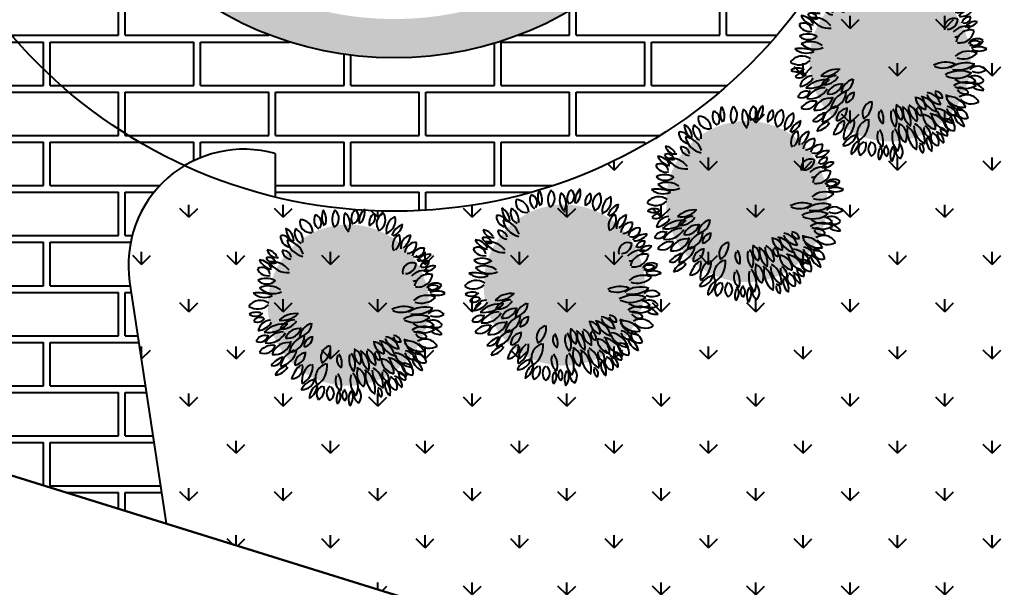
# Model space of a CAD drawing. Header units: inches. Extents: x 218041 to 238734, y -94371 to -86245.
# Drawn here: x 229896 to 229910.7, y -90175.02 to -90166.52 of the extents above; entities that cross this region are included whole.
import ezdxf

# ---------------------------------------------------------------- set-up
doc = ezdxf.new("R2010")
doc.units = ezdxf.units.IN
doc.header["$LTSCALE"] = 0.1
doc.header["$MEASUREMENT"] = 0
doc.header["$PDMODE"] = 35
doc.linetypes.add('DASHED2', pattern=[0.375, 0.25, -0.125])
doc.layers.add('dimension', color=5, linetype='Continuous')
doc.styles.get("Standard").update_dxf_attribs({"font": 'swisscb.ttf'})
doc.dimstyles.get("Standard").update_dxf_attribs({"dimtxt": 7, "dimasz": 7, "dimexe": 7, "dimexo": 7, "dimgap": 2, "dimtad": 0, "dimzin": 0, "dimdsep": 46, "dimlunit": 4, "dimtxsty": 'Standard', "dimblk": 'OBLIQUE', "dimcen": 0.09, "dimclrd": 256, "dimclre": 256, "dimclrt": 256, "dimadec": 1, "dimazin": 0, "dimtfac": 1, "dimtofl": 0, "dimtmove": 0, "dimatfit": 3, "dimldrblk": 'OBLIQUE', "dimfxl": 0, "dimfrac": 1, "dimtolj": 1, "dimtzin": 0, "dimlwd": 0, "dimlwe": 0, "dimarcsym": 0})

# ---------------------------------------------------------------- blocks, each defined once
blk = doc.blocks.new('A$C2605779F')
h = blk.add_hatch(color=69)
h.set_gradient(color1=(63, 76, 21), color2=(156, 226, 64), rotation=165.00000000000003, tint=1, name='CYLINDER')
edge = h.paths.add_edge_path()
edge.add_ellipse((3.038816900144639, 3.070896068330057), major_axis=(-1.739747846766222, 1.739747846766222), ratio=0.9999999999998733, start_angle=314.9999999999964, end_angle=674.9999999999965)
at = {"color": 86}
for centre, major_axis, ratio, start_param, end_param in [((3.879528057349034, 5.630916954413124), (-0.3648297378113581, -0.3648297378113581), 0.9999999999996714, 4.67770646399327, 5.62065691381413), ((3.066698501464998, 5.904607387290753), (-0.3340119203466375, 0.3340119203466375), 0.9999999999992197, 3.148967086689104, 4.148046786999082), ((2.329744655691684, 5.680030409393112), (-0.240630483819749, -0.2406304838197489), 0.9999999999995927, -1.238317147769106, 0.1709241540950639), ((1.972851151194163, 5.59068910820838), (-0.1722738253699079, -0.1722738253699078), 0.9999999999997926, 1.676106764500318, 3.716509741147896), ((2.743757949386691, 5.766894640051532), (-0.3648297378112872, 0.3648297378112872), 0.9999999999999413, 0.38419650408717, 1.327146953908474), ((1.889881272860521, 5.686315726853763), (-0.3340119203468021, 0.3340119203468022), 0.9999999999996628, 3.567846107168123, 4.566925807477443), ((3.020560385507451, 5.689481552608868), (-0.3396731336321689, -0.3396731336321689), 0.9999999999998341, -1.416726878882217, -0.2789899083244216), ((2.421927449984651, 5.721084973568622), (-0.2322974097970849, -0.2322974097970848), 0.9999999999997654, 1.419775329212766, 3.230092442791179), ((3.410991428691659, 5.682461244986598), (-0.3648097700738333, -0.3648097700738333), 0.9999999999999466, -1.204264075167115, 0.01781322982371858), ((2.654007031342189, 5.553330809882937), (-0.3134518307758706, -0.3134518307758706), 0.9999999999997986, 1.903986837289571, 3.226718267985115), ((3.465977227908979, 5.719956908329777), (-0.2406304838196222, 0.2406304838196222), 0.9999999999995112, 6.196785465726048, 7.606026767591183), ((3.103600407081103, 5.783501234407822), (-0.1722738253700239, -0.1722738253700238), 0.9999999999996749, 1.257227744022383, 3.297630720668544), ((4.036233655819842, 5.577060433666475), (-0.2576867615206483, 0.2576867615206483), 0.9999999999994755, 6.105883111605927, 7.313304764931288), ((3.612654362043031, 5.753465775004997), (-0.1752746164990804, 0.1752746164990804), 0.999999999999191, 2.711220615999624, 4.444791412273685), ((4.221752205999564, 5.569171079209127), (-0.2289596269810567, 0.2289596269810567), 0.9999999999995536, 5.821443977041818, 7.839746281788043), ((3.76808961038023, 5.682284435010388), (-0.2833419721605601, -0.28334197216056), 0.9999999999994511, 1.420178634094045, 2.861217005613087), ((4.674473643685133, 5.352680604758461), (-0.3382952772408266, -0.3382952772408265), 0.9999999999998753, 4.396608591813779, 5.61849822362548), ((4.058338679428743, 5.660506425126869), (-0.2948017078085454, -0.2948017078085453), 0.9999999999999333, 1.090012133374999, 2.645157276926017), ((1.65087321894157, 5.429157116088618), (-0.3648297378113289, 0.3648297378113289), 0.9999999999994496, 0.8030755245659291, 1.746025974387214), ((0.9035924563709159, 5.008241682944345), (-0.3340119203466819, -0.3340119203466818), 0.9999999999999724, 2.415928800851538, 3.415008501161449), ((1.762630396932764, 5.281309312151507), (-0.2574072390935746, 0.2574072390935747), 0.9999999999997048, 0.4297627790496861, 1.890153911760604), ((1.259895649360715, 5.05028947913911), (-0.2775576027851957, -0.2775576027851956), 0.9999999999998368, 2.1978256535784, 3.503001851981113), ((1.872366380968742, 5.606126442717368), (-0.2227431150159841, -0.2227431150159841), 0.999999999999898, -1.030162663028975, 0.9439238647509445), ((1.560638316685754, 5.288697213233263), (-0.2784667461629025, -0.2784667461629025), 0.9999999999995732, 2.372377383317884, 3.911473437305328), ((4.861798573014539, 5.044735836338987), (-0.3648297378113233, -0.3648297378113232), 0.999999999999703, 4.258827443514713, 5.201777893335831), ((4.230561752309768, 5.62537205304784), (-0.334011920346725, 0.3340119203467251), 0.9999999999995899, 2.730088066210438, 3.72916776652032), ((1.307984120664514, 5.181408315472481), (-0.2406304838197653, 0.2406304838197653), 0.9999999999996229, 0.7513581995044698, 2.160599501368157), ((1.018284061700342, 4.954629309640723), (-0.1722738253700192, -0.1722738253700192), 0.9999999999989404, 2.690582992080461, 4.135388761626826), ((4.771259266031848, 4.894826319756021), (-0.270706731721975, 0.270706731721975), 0.9999999999997324, 5.999380005573968, 7.51331367974308), ((4.216400156208692, 5.072359802627489), (-0.2850344920105239, 0.2850344920105239), 0.9999999999999074, 3.049834716283483, 4.330145618185134), ((5.030083245006608, 4.828293688068015), (-0.2799248441567737, 0.2799248441567738), 0.9999999999996971, 5.72080203769117, 7.153571881713524), ((4.334649134229721, 5.309501474849867), (-0.4350674848022431, -0.435067484802243), 0.9999999999994098, 1.454715085164036, 2.200945559845199), ((1.778171971514439, 5.165675585195686), (-0.43700021679011, -0.43700021679011), 0.9999999999995152, -0.6029302909065127, 0.5723788051804681), ((1.061731969152788, 4.436010739610538), (-0.4433660311710696, 0.4433660311710696), 0.9999999999994845, 4.240359951602323, 5.323564864124317), ((5.09587058601528, 4.657369450975466), (-0.2346948287342425, -0.2346948287342425), 0.9999999999999319, 3.853623165030598, 5.424415227183934), ((4.815636738341254, 4.955445089862451), (-0.216614738657393, -0.216614738657393), 0.9999999999997825, 0.8305478665611412, 2.463930776571096), ((5.310176064327607, 4.476614843756806), (-0.2406304838197213, 0.2406304838197213), 0.9999999999995735, 5.359027424768813, 6.768268726634103), ((5.114921279589907, 4.788432756467273), (-0.172273825370016, -0.172273825370016), 0.9999999999996322, 0.4194697030646166, 2.459872679711322), ((0.6175957221680619, 4.319627732555318), (-0.1482980046221581, 0.1482980046221581), 0.999999999999423, 4.272459094629766, 5.925154432267806), ((0.765005543760708, 4.607933595921395), (-0.1794554775466006, -0.1794554775466005), 0.999999999999888, -0.3913217116354752, 1.090118889309454), ((0.8688701989058245, 4.84407745214321), (-0.2263284184754611, -0.2263284184754611), 0.9999999999999792, -0.524488198912856, 0.8929520945258416), ((0.506814260364763, 4.364297347768115), (-0.2833437934485452, -0.2833437934485452), 0.9999999999999816, 2.867312931458994, 3.794809709284912), ((1.051333358284865, 4.492767421869985), (-0.1755079238814022, -0.1755079238814022), 0.9999999999997733, 2.513157914993949, 4.073982407765373), ((1.316723387584034, 4.777367601854849), (-0.2151457076699482, 0.2151457076699483), 0.9999999999997847, 0.9141664207401083, 2.244116798645085), ((5.52072600057727, 4.109707326432726), (-0.3648297378112791, -0.3648297378112791), 0.9999999999996227, 3.839948423036135, 4.782898872857247), ((5.180228495957635, 4.896892050188626), (-0.3340119203468693, -0.3340119203468693), 0.9999999999994766, 0.7404127189375034, 1.739492419246826), ((0.4049524603428836, 3.985302356298916), (-0.1722738253700279, 0.1722738253700279), 0.9999999999994365, 4.084661132252426, 6.125064108899507), ((0.7898435644540314, 4.676102268666909), (-0.3648297378112759, -0.3648297378112759), 0.9999999999986162, -0.3488417817508345, 0.5941086680715539), ((0.2783703485197293, 3.987630417863102), (-0.3340119203468451, 0.3340119203468452), 0.9999999999995557, 4.405604148125593, 5.404683848434621), ((0.7208539671464678, 3.770641608975211), (-0.4433660311708206, -0.4433660311708206), 0.9999999999999798, 2.98372289016581, 4.066927802688609), ((1.176750062443261, 4.685986251260829), (-0.4370002167901711, -0.437000216790171), 0.9999999999997329, -0.2887710255473266, 0.8865380705392347), ((4.979722012643833, 4.084287146114775), (-0.2027944961572992, -0.2027944961572991), 0.9999999999999605, 3.478615648598874, 5.724198535820436), ((4.774104448601747, 4.366796121477137), (-0.233925016405045, -0.233925016405045), 0.9999999999996178, 0.806264831583805, 2.283392303992362), ((5.474109208583968, 4.16530201970545), (-0.1794554775465901, 0.1794554775465901), 0.9999999999986714, 5.368264819945609, 6.849705420891939), ((5.298133917645146, 4.43711560165525), (-0.1482980046222439, -0.1482980046222439), 0.9999999999993198, 0.6072676654417233, 2.259963003078124), ((5.626683459446895, 3.957280661683626), (-0.2263284184754829, 0.2263284184754829), 0.9999999999997387, 5.235098332668471, 6.652538626107066), ((5.392209670098509, 4.510720354238629), (-0.283343793448496, 0.283343793448496), 0.9999999999997333, 2.343714155860399, 3.271210933686564), ((0.5773673017361034, 4.310306916447416), (-0.2406304838197954, 0.2406304838197954), 0.9999999999990751, 1.170237219982898, 2.579478521847298), ((0.5330177507580629, 3.341284157298787), (-0.3885497329039971, 0.3885497329039971), 1, 5.00814288382186, 5.987431403742415), ((5.400601634122495, 3.520606966496189), (-0.4370002167900271, 0.4370002167900273), 0.9999999999993454, 5.366095750913772, 6.282959463828899), ((5.494946137055649, 3.571398143966007), (-0.3154370410748173, 0.3154370410748173), 0.9999999999999543, 5.249060071957613, 6.894516913443855), ((5.165811437308321, 4.069462389852788), (-0.3138417753651167, 0.3138417753651168), 0.9999999999997162, 2.179731367120938, 3.77842558691832), ((4.928041264196736, 4.42746073676085), (-0.4433660311715858, -0.4433660311715858), 0.9999999999984512, 1.617735275264495, 1.86781294517509), ((0.5491698041641939, 4.13336907764301), (-0.2913269530885473, 0.2913269530885473), 0.9999999999997039, 1.626729990243542, 3.085658990141444), ((0.602270090975253, 3.032500865914926), (-0.443366031170914, -0.443366031170914), 0.9999999999998092, 3.297882155524933, 4.381087068047545), ((4.928041264196736, 4.42746073676085), (-0.4433660311694015, 0.4433660311694015), 0.9999999999949333, 2.498882135082999, 2.693698058940873), ((5.631324242092433, 3.403636910440127), (-0.2004520158835988, -0.2004520158835988), 0.9999999999999043, 3.29589862712209, 4.731444829785365), ((5.699263595691718, 3.408331418620264), (-0.2406304838197076, -0.2406304838197076), 0.9999999999996186, 3.369352077495637, 4.778593379359988), ((5.556305461541797, 3.897639339535999), (-0.2539592248315514, -0.2539592248315514), 0.9999999999994885, 0.5121754182583995, 1.525807429561106), ((5.647717245078411, 3.772608532077129), (-0.1722738253700009, -0.1722738253700009), 0.9999999999997364, 0.0005906825855319653, 2.040993659232759), ((0.2907369931479025, 2.135736849227442), (-0.9284703601155141, 0.9284703601155141), 0.9999999999996895, 5.159226030640671, 5.621110695209731), ((0.4843873677536976, 3.862700037888317), (-0.3910375236402466, 0.3910375236402466), 0.9999999999996726, 1.658764756399679, 2.777793475750106), ((0.7529959929845518, 4.043924993731935), (-0.4370002167901209, 0.437000216790121), 0.9999999999999014, 1.596184566606818, 2.771493662693074), ((5.435171528738692, 2.752092105099109), (-0.4370002167900618, 0.4370002167900618), 0.999999999999964, 5.051936485555232, 6.227245581641806), ((5.265973136002685, 3.760590477811093), (-0.4433660311708581, 0.4433660311708582), 0.9999999999999051, 2.041245094088934, 3.124450006611548), ((5.742375801643448, 2.987506348523539), (-0.3648297378113335, -0.3648297378113335), 0.9999999999996507, 3.421069402557184, 4.364019852378753), ((5.75149272498129, 3.84512818924145), (-0.3340119203465916, -0.3340119203465915), 0.9999999999998711, 0.3215336984584889, 1.320613398768018), ((0.3544339852178382, 2.78239275326564), (-0.3078790880126333, -0.3078790880126333), 0.999999999999561, 3.28893342745455, 4.878046935665336), ((0.268028468576631, 3.439428157871362), (-0.3429059838369974, 0.3429059838369974), 0.9999999999995302, 1.770591948685655, 3.103498055762825), ((4.736631226428472, 2.279800751288803), (-0.5330450528769819, 0.5330450528769821), 0.9999999999998327, 5.108011045451728, 6.007340011076676), ((5.359531791477821, 2.190131128289977), (-0.5820836602998964, -0.5820836602998961), 0.9999999999998008, 3.603874759851417, 4.551939682993051), ((0.2287270644853834, 2.45417429064878), (-0.2833437934484295, 0.2833437934484296), 0.9999999999996935, 5.136240959051507, 6.063737736877732), ((0.1976812978366524, 3.054432244832242), (-0.2263284184755067, -0.2263284184755067), 0.9999999999999336, 0.1736435018850941, 1.591083795324144), ((0.342303662888753, 2.491164331169102), (-0.1482980046221735, 0.1482980046221736), 0.9999999999997478, 4.970590795426856, 6.623286133065389), ((1.415018563290232, 2.130884962834671), (-0.483562082811162, 0.4835620828111622), 0.9999999999998961, 5.348414584436717, 6.290261584208406), ((1.015028722316856, 3.299728791570715), (-0.4908640814571684, -0.4908640814571684), 0.9999999999998707, 0.6597674618429279, 1.540152445311242), ((4.654053157224325, 3.473024086929627), (-0.4371045291255934, 0.4371045291255935), 0.9999999999997089, 1.92392201347164, 2.995914546737769), ((5.170365637838586, 1.835459231152754), (-0.658080312193947, 0.6580803121939471), 0.9999999999998954, 5.108011045451919, 6.007340011076682), ((5.097235160158789, 3.665370247116925), (-0.6151321787486825, 0.6151321787486826), 0.9999999999996406, 2.177403986411927, 3.00217157926539), ((5.710244613969508, 2.573646431373163), (-0.2351815106230815, 0.2351815106230815), 0.9999999999993344, 4.647839122312934, 6.281137472882239), ((5.721495926630723, 3.149518391671336), (-0.3032498050417664, 0.3032498050417664), 0.9999999999997864, 1.919608889493285, 2.946222036957596), ((0.2699067008093152, 2.806772642585429), (-0.1794554775465667, -0.1794554775465666), 0.9999999999995464, 0.3068099891620746, 1.788250590107017), ((0.6797703654610814, 2.220267233408322), (-0.2798268439486568, -0.2798268439486568), 0.9999999999998258, 3.971318340182526, 5.313491436624046), ((0.2199429219115245, 2.848286888413213), (-0.3959744731639214, -0.3959744731639213), 0.999999999999918, 0.9121570385474045, 1.796661424422042), ((1.069609263593748, 1.651612578740469), (-0.5969902256927798, 0.5969902256927799), 0.9999999999997098, 5.348414584436458, 6.290261584208324), ((0.5757946451080898, 3.094629651254081), (-0.6060050388361324, -0.6060050388361323), 0.9999999999997032, 0.6597674618430216, 1.54015244531101), ((1.403606282838155, 2.110926588429493), (-0.3591264852485189, -0.3591264852485188), 0.9999999999994437, 3.926200686242886, 5.009405598765225), ((1.02083238319824, 2.845478142343609), (-0.3539701756000122, 0.3539701756000123), 0.9999999999999905, 2.224503097324705, 3.399812193411109), ((1.491204260260702, 2.537436455990701), (-0.3070918064556703, -0.3070918064556703), 0.9999999999996296, 0.9128132989801885, 2.313384513060183), ((2.07952537586516, 2.001677575548229), (-0.3842233521909928, -0.3842233521909927), 0.9999999999996643, 4.264979112062957, 5.303353004662103), ((5.068417404253296, 3.308574460338832), (-0.539635221142647, 0.539635221142647), 0.9999999999999575, 1.923922013471549, 2.9959145467375), ((5.334245441813437, 1.794429059218373), (-0.4437837793029737, 0.4437837793029737), 0.9999999999999332, 4.934494087324174, 6.107552521125932), ((5.381291201689237, 3.021932481184422), (-0.443366031170914, -0.443366031170914), 0.9999999999998092, 0.1562895019351398, 1.239494414457752), ((5.230565299679938, 2.010508353367413), (-0.4370002167900734, -0.4370002167900734), 0.9999999999998584, 3.16698089340172, 3.686956448736105), ((5.620202728401182, 2.274149791742275), (-0.2406304838196315, -0.2406304838196314), 0.9999999999999674, 2.950473057016462, 4.359714358881586), ((5.721277644217025, 2.627899283675106), (-0.1722738253700426, 0.1722738253700426), 0.9999999999993904, 1.748105196003251, 3.192910965548875), ((0.4807569757053898, 1.871982441135742), (-0.1929188304609546, 0.1929188304609547), 0.9999999999997473, 5.182640049318421, 6.701256043260372), ((0.3370627035692451, 2.210299329074132), (-0.1871746802722613, 0.1871746802722613), 0.9999999999997435, 1.923757122391652, 3.749860670733442), ((1.055520028467754, 1.626972610338498), (-0.4433660311709625, -0.4433660311709624), 0.9999999999997808, 3.926200686242789, 5.009405598765255), ((0.5829596585419949, 2.533826380603386), (-0.4370002167900881, 0.4370002167900882), 0.9999999999997442, 2.224503097324171, 3.399812193410825), ((1.527371329723564, 1.934686983188158), (-0.2988734975144682, -0.2988734975144682), 0.9999999999996138, 3.734159954195715, 5.19210800082776), ((1.179993613062834, 2.484397431098159), (-0.3013456184406668, 0.3013456184406668), 0.9999999999999002, 2.225121010347163, 3.700619805935567), ((1.163665679606765, 2.153528002389976), (-0.3791256869823587, -0.3791256869823587), 0.9999999999995751, 0.9128132989798794, 2.313384513060061), ((1.889988044550591, 1.492097285794216), (-0.4743498175196138, 0.474349817519614), 0.9999999999996863, 5.835775438857744, 6.874149331457696), ((1.968616170089717, 1.818846631090992), (-0.1996512325882602, -0.1996512325882602), 0.9999999999994786, 3.951784137063267, 5.56317759185877), ((1.645923561597556, 2.101341561802656), (-0.2147607442202975, -0.2147607442202974), 0.9999999999999742, 0.9206278453870409, 2.441629932875708), ((4.105516924110589, 1.607512617501243), (-0.3539701756000472, 0.3539701756000472), 0.9999999999996503, 4.198732930579955, 5.374042026666184), ((4.60592516090469, 2.145193116587734), (-0.1421614183439495, -0.1421614183439495), 0.9999999999994219, -0.5740670825346433, 0.9867574102379963), ((4.403803854355829, 1.903326149648137), (-0.1742680232126716, 0.1742680232126717), 0.9999999999999836, 4.11012673039151, 5.440077108296959), ((5.295011424131189, 2.985545267491261), (-0.5368295248852563, -0.5368295248852561), 0.9999999999998248, 0.4193675862935029, 1.301049209405447), ((5.1644064631123, 1.955516084675537), (-0.2151457076698925, -0.2151457076698925), 0.9999999999998299, 2.83402859793353, 4.163978975839381), ((5.31645252092585, 2.313721509539619), (-0.1755079238814299, -0.1755079238814299), 0.9999999999994432, -0.279368888197282, 1.281455604575106), ((5.488422711983958, 1.872171646568859), (-0.3648297378113465, 0.3648297378113465), 0.9999999999996482, 4.572986708873835, 5.515937158694639), ((5.845577664408893, 2.651939996738065), (-0.334011920346743, -0.334011920346743), 0.9999999999989958, 0.1398752781939994, 0.9017343782894822), ((0.7200563844482986, 1.372477752141094), (-0.3350012754075752, -0.3350012754075752), 0.9999999999999131, 3.775718678604894, 4.920604627564515), ((0.4707980610064624, 1.946668823449954), (-0.2464577127038537, -0.2464577127038537), 0.9999999999999608, 0.3476219113207564, 2.095918756478406), ((1.208316382647354, 1.40939285078116), (-0.3689796265610419, -0.3689796265610419), 0.9999999999998358, 3.734159954195734, 5.192108000827504), ((0.7794550040539434, 2.088047724744911), (-0.3720316277044513, -0.3720316277044513), 0.9999999999997716, 0.6543246835524199, 2.1298234791407), ((2.563501432976409, 1.473224555455545), (-0.2605793048177383, -0.2605793048177382), 0.9999999999996378, 4.215142680743732, 5.976211058007786), ((1.92667640733498, 1.772838799846568), (-0.3975684090977307, -0.3975684090977306), 0.9999999999999485, 1.368722800355871, 2.475251543217565), ((3.796539829197627, 1.616059722292675), (-0.2380648014334612, 0.2380648014334612), 0.999999999999605, 3.839258738206284, 5.515092892050315), ((4.213952718525434, 1.972574681062042), (-0.2790487818159486, -0.2790487818159484), 0.9999999999997423, -0.7305264912695125, 0.5759997805049273), ((3.884823736685348, 1.407737619183763), (-0.4127829314661997, -0.4127829314661997), 0.9999999999995292, 2.56031949650434, 3.742806142616388), ((4.606694036238878, 2.102975665703752), (-0.4215360819453133, -0.4215360819453133), 0.9999999999997994, -0.5567435221491082, 0.5306535838303517), ((4.63082876827616, 2.247926007416481), (-0.3591264852483851, -0.3591264852483851), 0.9999999999990312, -0.3827547876821549, 0.7004501248414146), ((4.63506947535825, 1.407043908300921), (-0.4377446374559605, -0.4377446374559602), 0.9999999999957604, 3.55723270517396, 3.768866988357836), ((4.806811230221228, 1.368447095838292), (-0.4370002167901711, -0.437000216790171), 0.9999999999997329, 2.852821628042467, 4.028130724129028), ((5.272092975556006, 2.096887812095019), (-0.3760948017781902, 0.3760948017781903), 0.999999999999843, 0.9642937430403838, 2.283126879942421), ((5.262707325518022, 2.283791738124137), (-0.4433660311708206, -0.4433660311708206), 0.9999999999999798, -0.1578697634239843, 0.925335149098816), ((5.379675631452074, 1.602603090176899), (-0.3054168271305339, 0.305416827130534), 0.9999999999998902, 4.467040525516243, 6.051620690365188), ((5.515935016994263, 2.204529348796541), (-0.3155357695945511, -0.3155357695945511), 0.9999999999999754, -0.05071867033437893, 1.337907161591425), ((0.7456795207135656, 1.50760117967161), (-0.2037237947952544, -0.2037237947952544), 0.9999999999997703, 0.5496516216350256, 2.33627787738075), ((1.582986580271609, 1.09716799636999), (-0.4433660311710696, -0.4433660311710693), 0.9999999999994844, 4.240359951602323, 5.323564864124318), ((0.8533217346857782, 1.813607998731868), (-0.4370002167901099, 0.4370002167901099), 0.9999999999995152, 2.538662362683281, 3.713971458770261), ((1.753063099148676, 1.266380070414471), (-0.2464830031954436, 0.2464830031954436), 0.9999999999991374, 5.522580463857468, 7.133973918653892), ((1.354677162738426, 1.615139244132479), (-0.2651367212596645, 0.2651367212596645), 0.9999999999999397, 2.491424172182162, 4.012426259670643), ((2.999522733908634, 1.414807208513366), (-0.2192925481530127, 0.2192925481530127), 0.9999999999999044, 0.3698600645730006, 1.752531014035546), ((2.356702005218722, 1.294091469614614), (-0.3435073706832862, 0.3435073706832862), 0.999999999999981, 3.64624558055983, 4.55640116698894), ((3.566010164759973, 1.403028362997247), (-0.3591264852484538, 0.359126485248454), 0.9999999999998385, 0.4704487672940335, 1.553653679816759), ((2.749126482863176, 1.265977664880893), (-0.3539701755999737, -0.3539701755999737), 0.9999999999996247, 1.910343831965411, 3.085652928051871), ((3.61466944726817, 1.587164049399689), (-0.2790487818159613, -0.2790487818159612), 0.9999999999999152, -1.133959997729643, 0.1725662740446254), ((3.090806980894968, 1.423137977299348), (-0.2380648014333956, -0.2380648014333956), 0.9999999999998593, 1.865028904951145, 3.540863058795685), ((4.027073525924607, 1.552914445863053), (-0.4215360819453464, -0.4215360819453464), 0.9999999999996838, -0.9601770286092399, 0.1272200773703687), ((3.09022054285947, 1.196881920904389), (-0.4127829314661109, 0.4127829314661109), 0.9999999999999443, 3.727682316839169, 4.910168962951154), ((4.106175074509338, 1.676753179160187), (-0.3591264852484108, -0.3591264852484108), 0.999999999999325, -0.7861882941420614, 0.2970166183813645), ((3.371623520594994, 1.293979279520272), (-0.353970175600135, 0.3539701756001351), 0.9999999999992726, 3.795299424119596, 4.970608520205641), ((4.042940041002794, 1.592044460272746), (-0.1421614183438916, -0.1421614183438916), 0.9999999999999956, -0.9775005889943611, 0.5833239037775853), ((3.762093563328563, 1.448943418222598), (-0.1742680232126367, -0.1742680232126366), 0.9999999999998991, 2.13589689713652, 3.465847275041463), ((5.039745319131953, 1.796107695507999), (-0.4433660311708492, -0.4433660311708489), 0.9999999999999166, -0.3827547876815522, 0.700450124841205), ((4.391212178186834, 1.005473880797808), (-0.4370002167901582, 0.4370002167901583), 0.9999999999998195, 4.198732930579832, 5.374042026666142), ((5.009000124846352, 1.669276966089683), (-0.1755079238814103, -0.1755079238814103), 0.9999999999997173, -0.5740670825351698, 0.9867574102370735), ((4.75946764762557, 1.370675772336881), (-0.2151457076699847, 0.2151457076699848), 0.9999999999991394, 4.110126730391262, 5.440077108296406), ((5.322883215719685, 1.55223563966706), (-0.172273825369974, -0.172273825369974), 0.999999999999846, -0.8371673583716388, 1.203235618275132), ((5.086663804655927, 1.270180270126502), (-0.2406304838196951, -0.2406304838196951), 0.9999999999991932, 2.531594036537816, 3.940835338403444), ((4.63506947535825, 1.407043908300921), (-0.4377446374541149, -0.4377446374541148), 0.9999999999837941, 2.616587820644251, 2.776961386488901), ((1.329622971615436, 0.705007335346636), (-0.5903674293322342, -0.5903674293322341), 0.9999999999986968, 4.28926454801705, 4.821676476735496), ((1.239883001727321, 0.7433942970567387), (-0.3340119203468455, 0.3340119203468456), 0.9999999999993902, 5.6622412095611, 6.661320909870963), ((1.303534750069957, 1.165104869126026), (-0.2412717239237049, -0.2412717239237049), 0.9999999999998787, 0.7994118025753778, 2.637242858979175), ((2.09192943601829, 0.6108898562292779), (-0.5742104350206441, -0.5742104350206441), 0.9999999999993929, 4.604480249739179, 5.232335761504704), ((2.24835571090648, 0.756289994363442), (-0.4433660311708205, 0.4433660311708205), 0.9999999999999797, 6.125315543755602, 7.208520456278402), ((1.33301106862109, 1.21218608966069), (-0.4370002167901709, 0.437000216790171), 0.9999999999997329, 2.852821628042467, 4.028130724129028), ((2.48748934962623, 0.839686149877025), (-0.3217028454539791, 0.3217028454539791), 0.9999999999999816, 5.785939007538961, 7.547007384802726), ((1.701285614266453, 1.209580278754629), (-0.490825196417056, -0.4908251964170559), 0.9999999999998346, 1.368722800355874, 2.475251543217492), ((4.009758974590568, 1.016025862021934), (-0.2939071622635907, -0.2939071622635907), 0.9999999999995255, 2.268462411411121, 3.94429656525577), ((4.525083529316362, 1.456167786428068), (-0.344504668908581, -0.344504668908581), 0.999999999999982, -0.7305264912696066, 0.5759997805046089), ((4.118751452970628, 0.7588380804056669), (-0.5096085573655033, 0.5096085573655035), 0.9999999999999559, 4.131115823299158, 5.313602469411379), ((5.009949353654065, 1.617156656356428), (-0.5204149159819264, -0.5204149159819264), 0.9999999999997442, -0.556743522149199, 0.5306535838305129), ((5.002950021086463, 1.271922387451013), (-0.2369025403464262, -0.2369025403464262), 0.9999999999999999, -0.7972265155488837, 0.7978920529935785), ((4.742878330514486, 1.021012727634343), (-0.1960917500554641, -0.1960917500554641), 0.999999999999983, 2.048096793262329, 4.140584834685141), ((5.446215173479231, 1.523640550936989), (-0.3340119203467732, -0.3340119203467732), 0.9999999999990272, -0.5162243424993778, 0.4828553578110686), ((4.802777527892431, 0.9565547230333777), (-0.3648297378114017, 0.3648297378114017), 0.9999999999993885, 4.154107688395136, 5.097058138215979), ((0.7431612776260863, 1.442583734028858), (-0.3648297378114955, -0.3648297378114954), 0.9999999999991493, 0.9077952796855948, 1.850745729506488), ((3.025787252011469, 0.7675659684668972), (-0.2707315409296615, 0.2707315409296615), 0.9999999999995858, 0.3698600645731177, 1.752531014035559), ((2.232181414122806, 0.618534192048628), (-0.4240831736829818, -0.4240831736829818), 0.9999999999998865, 2.075449253764831, 2.985604840194139), ((3.725154450593664, 0.7530241838792335), (-0.4433660311708582, -0.4433660311708581), 0.9999999999999051, -1.100347559500859, -0.01714264697824519), ((2.716656077881453, 0.5838257911429992), (-0.4370002167900618, -0.4370002167900617), 0.999999999999964, 1.910343831965439, 3.085652928052012), ((3.785227638875085, 0.9803521917831404), (-0.3445046689085883, -0.3445046689085883), 0.9999999999997773, -1.133959997729765, 0.1725662740446559), ((3.138483853229445, 0.7778508682026768), (-0.2939071622635339, 0.293907162263534), 0.9999999999996556, 3.435825231745917, 5.111659385590037), ((4.294368476722866, 0.9380687306268101), (-0.5204149159818966, 0.5204149159818967), 0.9999999999999251, 0.6106192981856268, 1.698016404164821), ((3.137759855654622, 0.4985224035174269), (-0.5096085573654823, -0.5096085573654819), 0.9999999999998294, 2.156885990044164, 3.339372636156198), ((4.392024709543421, 1.090956055684956), (-0.4433660311709623, 0.4433660311709625), 0.9999999999997812, 0.7846080326529956, 1.867812945175463), ((3.48517093927876, 0.6183956857594239), (-0.4370002167900882, -0.4370002167900882), 0.9999999999997442, 2.224503097324171, 3.399812193410824), ((4.313956766942738, 0.9863773903919082), (-0.1755079238815117, -0.1755079238815117), 0.9999999999993462, -0.9775005889949098, 0.5833239037771065), ((3.967232720431412, 0.8097094372440097), (-0.2151457076699326, 0.2151457076699326), 0.9999999999997942, 3.706693223930571, 5.03664360183664), ((4.36526094447072, 0.5938478714135726), (-0.2263284184755932, 0.2263284184755932), 0.9999999999994568, 3.838834931073781, 5.256275224511427), ((4.543627750021642, 0.7802267063100317), (-0.1794554775465597, 0.1794554775465599), 0.9999999999996207, 3.972001418350588, 5.453442019295484), ((4.780754084313912, 1.000728470335616), (-0.1482980046222207, -0.1482980046222206), 0.9999999999997218, -0.7889957361538763, 0.8636996014831864), ((1.603943497214459, 0.9025772205741305), (-0.2953193459479231, 0.2953193459479231), 0.9999999999995857, 2.344484721763999, 3.81574370988422), ((2.125970700942844, 0.2291290296147963), (-0.4141812925450118, 0.4141812925450118), 0.999999999999837, 5.653453367063064, 6.61658196673867), ((2.320256757644756, 0.2282801484627726), (-0.3340119203467888, -0.3340119203467888), 0.9999999999998712, 4.510323903245072, 5.509403603554216), ((1.58209291841149, 0.6649865560366379), (-0.3648297378113566, -0.3648297378113565), 0.9999999999993775, 1.326674300164491, 2.269624749985002), ((1.968094222640502, 0.4919102865555942), (-0.2406304838197043, -0.2406304838197043), 0.9999999999998299, 1.274956975102511, 2.684198276967028), ((4.622458654968113, 0.6553230762958719), (-0.3340119203467782, -0.3340119203467781), 0.9999999999998475, -0.9351033629772781, 0.06397633733185581), ((3.803994530588625, 0.3989740621157125), (-0.3648297378111235, -0.3648297378111235), 0.9999999999997831, 2.164432341121232, 3.107382790942696), ((4.521419975573053, 0.7316096161991936), (-0.1722738253700074, 0.1722738253700074), 0.9999999999998515, 0.3147499479444629, 2.355152924592077), ((4.190900551420555, 0.5700183048368217), (-0.2406304838196886, 0.2406304838196887), 0.9999999999996472, 3.683511342854573, 5.092752644719323), ((4.869576698292803, 0.9208632711026894), (-0.2833437934486208, 0.2833437934486208), 0.9999999999991378, 0.947450754265327, 1.87494753209098), ((2.309340632218209, 0.3544121789311703), (-0.172273825370022, -0.1722738253700219), 0.9999999999995892, 4.189380887373177, 6.22978386401902), ((2.664766178549144, 0.3800427577955361), (-0.2060666078887076, 0.2060666078887076), 1, 6.223933805928219, 7.913233135225849), ((2.34965641883764, 0.3825760487227399), (-0.1780204247975998, -0.1780204247975998), 0.9999999999994201, 1.289511330190944, 3.269232000156902), ((3.076318008533462, 0.2066323186420504), (-0.2833437934484313, 0.2833437934484313), 0.9999999999998076, 0.2493190534672592, 1.176815831293385), ((2.479788280644016, 0.2802919068221854), (-0.2263284184754958, -0.2263284184754958), 0.999999999999932, 1.569906903480648, 2.987347196919198), ((3.059612299183755, 0.3249066864384531), (-0.1482980046221833, 0.1482980046221833), 0.9999999999996997, 0.08366888984334288, 1.736364227480756), ((2.736227186652286, 0.3084144050219493), (-0.1794554775465702, -0.1794554775465701), 0.999999999999507, 1.703073390758278, 3.184513991703728), ((3.51674309451937, 0.1971275525968395), (-0.3340119203468235, 0.3340119203468235), 0.9999999999998987, 0.2168139433388305, 1.215893643648099), ((2.664772373965434, 0.2958404255493861), (-0.3648297378111722, -0.3648297378111722), 0.9999999999998347, 1.745553320642924, 2.688503770464148), ((3.455468199063944, 0.3079149078823775), (-0.1722738253699803, -0.1722738253699802), 0.9999999999992842, -1.079328192228515, 0.3654775773182768), ((3.087798572933025, 0.2947282604445718), (-0.2406304838196389, -0.2406304838196389), 0.9999999999998199, 1.693835995581081, 3.103077297446022), ((4.213209360961855, 0.4695634176432577), (-0.1936982044980966, -0.1936982044980966), 0.999999999999063, -0.9007894870778632, 0.0914649334166302), ((3.884722942517783, 0.3692869086819428), (-0.1335378478335382, -0.1335378478335382), 0.9999999999997085, 1.732449464315515, 3.623839972717619)]:
    blk.add_ellipse(centre, major_axis=major_axis, ratio=ratio, start_param=start_param, end_param=end_param, dxfattribs=at)
blk = doc.blocks.new('_ArchTick')
at = {"color": 0, "linetype": 'ByBlock', "const_width": 0.15}
blk.add_lwpolyline([(-0.5, -0.5), (0.5, 0.5)], dxfattribs=at)
blk = doc.blocks.new('*D634')
at = {"linetype": 'DASHED2', "transparency": 16777216}
for p, q in [((229798.1589383595, -90148.78262128358), (229798.1589383595, -90194.14620277243)), ((229918.4709876762, -90148.78262128358), (229918.4709876762, -90194.14620277243))]:
    blk.add_line(p, q, dxfattribs=at)
at = {"transparency": 16777216}
for p, q in [((229798.1464383595, -90194.08370277243), (229848.1500279529, -90194.08370277243)), ((229918.4834876762, -90194.08370277243), (229868.4798980828, -90194.08370277243))]:
    blk.add_line(p, q, dxfattribs=at)
at = {"layer": 'Defpoints', "color": 0, "lineweight": -3, "transparency": 16777216}
for p in [(229798.1589383595, -90148.72012128358), (229918.4709876762, -90148.72012128358), (229918.4709876762, -90194.08370277243)]:
    blk.add_point(p, dxfattribs=at)
at = {"transparency": 16777216, "xscale": 0.125, "yscale": 0.125, "zscale": 0.125, "rotation": 180}
blk.add_blockref('_ArchTick', (229798.1589383595, -90194.08370277243), dxfattribs=at)
at = {"transparency": 16777216, "xscale": 0.125, "yscale": 0.125, "zscale": 0.125}
blk.add_blockref('_ArchTick', (229918.4709876762, -90194.08370277243), dxfattribs=at)
at = {"lineweight": -3, "transparency": 16777216, "insert": (229858.3149630179, -90194.08370277243), "char_height": 6, "attachment_point": 5}
blk.add_mtext('\\A1;120.31', dxfattribs=at)

msp = doc.modelspace()

# ---------------------------------------------------------------- hatches: boundary and pattern name
at = {"lineweight": -3, "true_color": 0xf7f281, "transparency": 33554687}
h = msp.add_hatch(dxfattribs=at)
h.set_pattern_fill('BRICK_UK_HIGH', color=51, scale=0.01, pattern_type=2)
h.set_pattern_definition([(0, (-9761.173989327042, 4111.894142269783), (1.125, 0.75), [2.15, -0.1]), (0, (-9762.298989327042, 4111.994142269783), (1.125, 0.75), [2.15, -0.1]), (90, (-9761.173989327042, 4111.894142269783), (-1.125, 0.75), [-0.85, 0.65]), (90, (-9761.273989327043, 4111.894142269783), (-1.125, 0.75), [-0.85, 0.65])])
edge = h.paths.add_edge_path()
edge.add_spline(control_points=[(229893.2645995611, -90169.8295604136), (229893.6532104123, -90169.60304615232), (229894.120871867, -90169.59333497727), (229894.5181540854, -90169.7890835301)], knot_values=[0, 0, 0, 0, 1, 1, 1, 1], degree=3, periodic=0)
edge.add_spline(control_points=[(229894.5181540854, -90169.7890835301), (229894.9154363038, -90169.98482578107), (229895.1926931878, -90170.36156391723), (229895.2521575927, -90170.81043320839)], knot_values=[0, 0, 0, 0, 1, 1, 1, 1], degree=3, periodic=0)
edge.add_line((229895.2521575927, -90170.81043320839), (229895.6298448584, -90173.27191228516))
edge.add_line((229895.6298448584, -90173.27191228516), (229898.1865019957, -90174.06764946888))
edge.add_line((229898.1865019957, -90174.06764946888), (229897.6398084747, -90170.44905902083))
edge.add_spline(control_points=[(229897.6398084747, -90170.44905902083), (229897.5586278406, -90169.86270822724), (229897.7715426756, -90169.27840554003), (229898.2114633175, -90168.89116849557)], knot_values=[0, 0, 0, 0, 1, 1, 1, 1], degree=3, periodic=0)
edge.add_spline(control_points=[(229898.2114633175, -90168.89116849557), (229898.2908853612, -90168.82125980422), (229898.3757391289, -90168.75950486047), (229898.46479151, -90168.70618231554)], knot_values=[0.8194679658319028, 0.8194679658319028, 0.8194679658319028, 0.8194679658319028, 1, 1, 1, 1], degree=3, periodic=0)
edge.add_arc((229901.6020183169, -90161.85252462287), 7.53756033516601, 208.8062475122503, 245.404303584089, ccw=False)
edge.add_spline(control_points=[(229894.9971998332, -90165.48449221688), (229894.8776294051, -90165.70958214095), (229894.7071444013, -90165.91182435465), (229894.4906905546, -90166.07385010718)], knot_values=[0, 0, 0, 0, 0.3528401945752599, 0.3528401945752599, 0.3528401945752599, 0.3528401945752599], degree=3, periodic=0)
edge.add_line((229894.4906905546, -90166.07385010718), (229892.1804769984, -90167.67422150922))
edge.add_line((229892.1804769984, -90167.67422150922), (229889.8186385583, -90169.22296802733))
edge.add_line((229889.8186385583, -90169.22296802733), (229887.4309876762, -90170.7200896615))
edge.add_line((229887.4309876762, -90170.7200896615), (229890.550145575, -90171.69090028985))
edge.add_line((229890.550145575, -90171.69090028985), (229893.2645995611, -90169.8295604136))
edge = h.paths.add_edge_path()
edge.add_spline(control_points=[(229908.9100076671, -90160.00641859544), (229909.2410338368, -90159.25516473076), (229910.0421419381, -90158.92275025281), (229910.7396227737, -90159.20774054357)], knot_values=[0, 0, 0, 0, 0.979237818302074, 0.979237818302074, 0.979237818302074, 0.979237818302074], degree=3, periodic=0)
edge.add_line((229910.7396227737, -90159.20774054357), (229917.7933189652, -90161.4209448142))
edge.add_line((229917.7933189652, -90161.4209448142), (229917.9409352153, -90158.93315230611))
edge.add_line((229917.9409352153, -90158.93315230611), (229911.4623711488, -90156.91043320838))
edge.add_spline(control_points=[(229911.4623711488, -90156.91043320838), (229911.046057296, -90156.77595139404), (229910.7159529661, -90156.44454257794), (229910.5830088069, -90156.02208440601)], knot_values=[0, 0, 0, 0, 1, 1, 1, 1], degree=3, periodic=0)
edge.add_spline(control_points=[(229910.5830088069, -90156.02208440601), (229910.4500646479, -90155.59961993223), (229910.5308923775, -90155.13889683166), (229910.7912476576, -90154.79381296698)], knot_values=[0, 0, 0, 0, 1, 1, 1, 1], degree=3, periodic=0)
edge.add_line((229910.7912476576, -90154.79381296698), (229912.3012755128, -90153.20634778592))
edge.add_line((229912.3012755128, -90153.20634778592), (229913.785490926, -90151.58016394191))
edge.add_line((229913.785490926, -90151.58016394191), (229915.1789143727, -90150.00012128358))
edge.add_line((229915.1789143727, -90150.00012128358), (229911.849872502, -90150.00012128358))
edge.add_line((229911.849872502, -90150.00012128358), (229910.2749988183, -90151.81247591962))
edge.add_line((229910.2749988183, -90151.81247591962), (229908.6100963113, -90153.64515929938))
edge.add_line((229908.6100963113, -90153.64515929938), (229906.9064751414, -90155.4391240162))
edge.add_spline(control_points=[(229906.9064751414, -90155.4391240162), (229906.6958931079, -90155.64152552617), (229906.4439662414, -90155.78352444396), (229906.1754720724, -90155.86100256645)], knot_values=[0.6094731122831212, 0.6094731122831212, 0.6094731122831212, 0.6094731122831212, 1, 1, 1, 1], degree=3, periodic=0)
edge.add_arc((229901.6020183169, -90161.85252462287), 7.537560335166009, 14.177158950046078, 52.64475086573981, ccw=False)
edge = h.paths.add_edge_path()
edge.add_spline(control_points=[(229906.1754720724, -90155.86100256645), (229905.7564484866, -90155.98191826759), (229905.2970734619, -90155.94568666526), (229904.8915292014, -90155.73665400219)], knot_values=[0, 0, 0, 0, 0.6094731122831212, 0.6094731122831212, 0.6094731122831212, 0.6094731122831212], degree=3, periodic=0)
edge.add_line((229904.8915292014, -90155.73665400219), (229904.8915292014, -90155.07064184987))
edge.add_arc((229901.6020183169, -90161.85252462287), 7.53756033516601, 64.12457840942285, 180)
edge.add_arc((229901.6020183169, -90161.85252462287), 7.537560335166011, 180, 198.162884208172)
edge.add_line((229894.4400231025, -90164.20212892051), (229895.0642646673, -90163.9940483989))
edge.add_spline(control_points=[(229895.0642646673, -90163.9940483989), (229895.0772682153, -90164.03401809951), (229895.0924557117, -90164.0791079487), (229895.1107689335, -90164.12253410534)], knot_values=[0, 0, 0, 0, 1, 1, 1, 1], degree=3, periodic=0)
edge.add_spline(control_points=[(229895.1107689335, -90164.12253410534), (229895.2645376917, -90164.58193580726), (229895.2165092435, -90165.07164483242), (229894.9971998332, -90165.48449221688)], knot_values=[0.3528401945752599, 0.3528401945752599, 0.3528401945752599, 0.3528401945752599, 1, 1, 1, 1], degree=3, periodic=0)
edge.add_arc((229901.6020183169, -90161.85252462287), 7.537560335166011, 208.8062475121534, 245.404303584089)
edge.add_spline(control_points=[(229898.46479151, -90168.70618231554), (229898.8690165771, -90168.46414151856), (229899.359750647, -90168.39584341482), (229899.82166563, -90168.5273491841)], knot_values=[0, 0, 0, 0, 0.8194679658319028, 0.8194679658319028, 0.8194679658319028, 0.8194679658319028], degree=3, periodic=0)
edge.add_line((229899.82166563, -90168.5273491841), (229899.82166563, -90169.17681026152))
edge.add_arc((229901.6020183169, -90161.85252462287), 7.53756033516601, 256.3377799154452, 360)
edge.add_arc((229901.6020183169, -90161.85252462287), 7.53756033516601, 0, 52.64475086573974)
h.paths.add_polyline_path([(229906.8419412264, -90161.85252462287, -1), (229896.3620954073, -90161.85252462287, -1)], flags=16)
h.paths.add_polyline_path([(229906.2611672936, -90161.85252462287, -1), (229896.9428693401, -90161.85252462287, -1)], flags=0)
h.paths.add_polyline_path([(229899.2184053568, -90162.85793710682), (229903.9787949672, -90162.85793710682), (229903.9787949672, -90160.76248256136), (229899.2184053568, -90160.76248256136)], flags=8)
at = {"lineweight": -3, "transparency": 33554687}
h = msp.add_hatch(dxfattribs=at)
h.set_pattern_fill('GRASS', color=3)
h.set_pattern_definition([(90, (-9761.173989327042, 4111.894142269783), (-0.7071067809999999, 0.7071067809999999), [0.1875, -1.226713563]), (45, (-9761.173989327042, 4111.894142269783), (-0.7071067811865476, 0.7071067811865476), [0.1875, -0.8125]), (135, (-9761.173989327042, 4111.894142269783), (-0.7071067811865476, -0.7071067811865475), [0.1875, -0.8125])])
edge = h.paths.add_edge_path()
edge.add_line((229887.4309876762, -90170.7200896615), (229889.8186385583, -90169.22296802733))
edge.add_line((229889.8186385583, -90169.22296802733), (229892.1804769984, -90167.67422150922))
edge.add_line((229892.1804769984, -90167.67422150922), (229894.4906905546, -90166.07385010718))
edge.add_spline(control_points=[(229894.4906905546, -90166.07385010718), (229894.7071444013, -90165.91182435464), (229894.8776294051, -90165.70958214096), (229894.9971998332, -90165.48449221688)], knot_values=[0, 0, 0, 0, 0.3528401945752599, 0.3528401945752599, 0.3528401945752599, 0.3528401945752599], degree=3, periodic=0)
edge.add_arc((229901.6020183169, -90161.85252462287), 7.537560335166009, 180, 208.8062475122503, ccw=False)
edge.add_arc((229901.6020183169, -90161.85252462287), 7.537560335166011, 52.64475086573981, 180, ccw=False)
edge.add_spline(control_points=[(229906.1754720724, -90155.86100256645), (229906.4439662414, -90155.78352444398), (229906.6958931079, -90155.64152552618), (229906.9064751414, -90155.4391240162)], knot_values=[0.6094731122831212, 0.6094731122831212, 0.6094731122831212, 0.6094731122831212, 1, 1, 1, 1], degree=3, periodic=0)
edge.add_line((229906.9064751414, -90155.4391240162), (229908.6100963113, -90153.64515929938))
edge.add_line((229908.6100963113, -90153.64515929938), (229910.2749988183, -90151.81247591962))
edge.add_line((229910.2749988183, -90151.81247591962), (229911.849872502, -90150.00012128358))
edge.add_line((229911.849872502, -90150.00012128358), (229888.1109876762, -90150.00012128358))
edge.add_line((229888.1109876762, -90150.00012128358), (229887.4309876762, -90170.7200896615))
edge = h.paths.add_edge_path()
edge.add_spline(control_points=[(229898.46479151, -90168.70618231554), (229898.3757391289, -90168.75950486047), (229898.2908853612, -90168.82125980422), (229898.2114633175, -90168.89116849557)], knot_values=[0.8194679658319028, 0.8194679658319028, 0.8194679658319028, 0.8194679658319028, 1, 1, 1, 1], degree=3, periodic=0)
edge.add_spline(control_points=[(229898.2114633175, -90168.89116849557), (229897.7715426756, -90169.27840554003), (229897.5586278406, -90169.86270822724), (229897.6398084747, -90170.44905902083)], knot_values=[0, 0, 0, 0, 1, 1, 1, 1], degree=3, periodic=0)
edge.add_line((229897.6398084747, -90170.44905902083), (229898.1865019957, -90174.06764946888))
edge.add_line((229898.1865019957, -90174.06764946888), (229916.7009876762, -90179.83012128358))
edge.add_line((229916.7009876762, -90179.83012128358), (229917.7933189652, -90161.4209448142))
edge.add_line((229917.7933189652, -90161.4209448142), (229910.7396227737, -90159.20774054357))
edge.add_spline(control_points=[(229910.7396227737, -90159.20774054357), (229910.0421419381, -90158.92275025281), (229909.2410338368, -90159.25516473076), (229908.9100076671, -90160.00641859544)], knot_values=[0, 0, 0, 0, 0.979237818302074, 0.979237818302074, 0.979237818302074, 0.979237818302074], degree=3, periodic=0)
edge.add_arc((229901.6020183169, -90161.85252462287), 7.537560335166011, 0, 14.177158950153512, ccw=False)
edge.add_arc((229901.6020183169, -90161.85252462287), 7.537560335166011, -114.595696415911, 0, ccw=False)
edge = h.paths.add_edge_path()
edge.add_line((229917.9409352153, -90158.93315230611), (229918.4709876762, -90150.00012128358))
edge.add_line((229918.4709876762, -90150.00012128358), (229915.1789143727, -90150.00012128358))
edge.add_line((229915.1789143727, -90150.00012128358), (229913.785490926, -90151.58016394191))
edge.add_line((229913.785490926, -90151.58016394191), (229912.3012755128, -90153.20634778592))
edge.add_line((229912.3012755128, -90153.20634778592), (229910.7912476576, -90154.79381296698))
edge.add_spline(control_points=[(229910.7912476576, -90154.79381296698), (229910.5308923775, -90155.13889683166), (229910.4500646479, -90155.59961993223), (229910.5830088069, -90156.02208440601)], knot_values=[0, 0, 0, 0, 1, 1, 1, 1], degree=3, periodic=0)
edge.add_spline(control_points=[(229910.5830088069, -90156.02208440601), (229910.7159529661, -90156.44454257794), (229911.046057296, -90156.77595139404), (229911.4623711488, -90156.91043320838)], knot_values=[0, 0, 0, 0, 1, 1, 1, 1], degree=3, periodic=0)
edge.add_line((229911.4623711488, -90156.91043320838), (229917.9409352153, -90158.93315230611))
at = {"lineweight": -3, "true_color": 0x636466, "transparency": 33554687}
h = msp.add_hatch(color=251, dxfattribs=at)
h.dxf.hatch_style = 1
h.paths.add_polyline_path([(229906.8419412264, -90161.85252462287, 1), (229896.3620954073, -90161.85252462287, 1)])
h.paths.add_polyline_path([(229906.2611672936, -90161.85252462287, 1), (229896.9428693401, -90161.85252462287, 1)], flags=16)
h.paths.add_polyline_path([(229899.2184053568, -90162.85793710682), (229903.9787949672, -90162.85793710682), (229903.9787949672, -90160.76248256136), (229899.2184053568, -90160.76248256136)], flags=8)

# ---------------------------------------------------------------- linework, layer by layer
at = {"lineweight": -3}
msp.add_line((229899.82166563, -90168.5273491841), (229899.82166563, -90169.17681026152), dxfattribs=at)
at = {"color": 7, "linetype": 'Continuous', "lineweight": 25, "true_color": 0x000007}
msp.add_line((229897.6398084747, -90170.44905902083), (229898.1865019957, -90174.06764946887), dxfattribs=at)
at = {"color": 3, "lineweight": 60}
for centre, radius in [((229596.4191893637, -90154.18275532943), 3908.956082587256), ((229959.3435536874, -90375.99916257725), 597.5335835310834)]:
    msp.add_circle(centre, radius, dxfattribs=at)
for radius in [7.53756033516601, 5.239922909572226]:
    msp.add_circle((229901.6020183169, -90161.85252462287), radius)
at = {"color": 251, "linetype": 'Continuous', "lineweight": 25, "true_color": 0x545454}
for points in [[(229899.82166563, -90168.5273491841), (229899.2579889493, -90168.36687217369), (229898.651396563, -90168.50393145111), (229898.2114633175, -90168.89116849557)], [(229898.2114633175, -90168.89116849557), (229897.7715426756, -90169.27840554003), (229897.5586278406, -90169.86270822724), (229897.6398084747, -90170.44905902083)]]:
    msp.add_open_spline(points, degree=3, dxfattribs=at)
at = {"layer": 'dimension', "color": 18, "lineweight": 30, "true_color": 0x000000}
msp.add_line((229916.7009876762, -90179.83012128358), (229820.8589383595, -90150.00012128359), dxfattribs=at)

# ---------------------------------------------------------------- block references
at = {"xscale": 0.4904612432351474, "yscale": 0.4904612432351474, "zscale": 0.4904612432351474}
for p in [(229907.5322271336, -90168.6447635369), (229905.3867763956, -90170.7517144073), (229902.6564939541, -90172.00324245008), (229899.4251967636, -90172.30359811956)]:
    msp.add_blockref('A$C2605779F', p, dxfattribs=at)

# ---------------------------------------------------------------- dimensions: what is measured, and where the dimension line sits
at = {"lineweight": -3}
dim = msp.add_linear_dim(base=(229918.4709876762, -90194.08370277243), p1=(229798.1589383595, -90148.72012128358), p2=(229918.4709876762, -90148.72012128358), dimstyle='Standard', override={"dimscale": 0.25, "dimtxt": 24, "dimasz": 0.5, "dimexe": 0.25, "dimexo": 0.25, "dimgap": 0, "dimlunit": 2, "dimblk": 'ArchTick', "dimcen": 0.04, "dimdle": 0.05, "dimfxl": 0.18, "dimlwd": 65535, "dimlwe": 65535}, dxfattribs=at)
dim.commit()
dim.dimension.update_dxf_attribs({"geometry": '*D634', "text_midpoint": (229858.3149630179, -90194.08370277243)})

doc.saveas('drawing.dxf')
